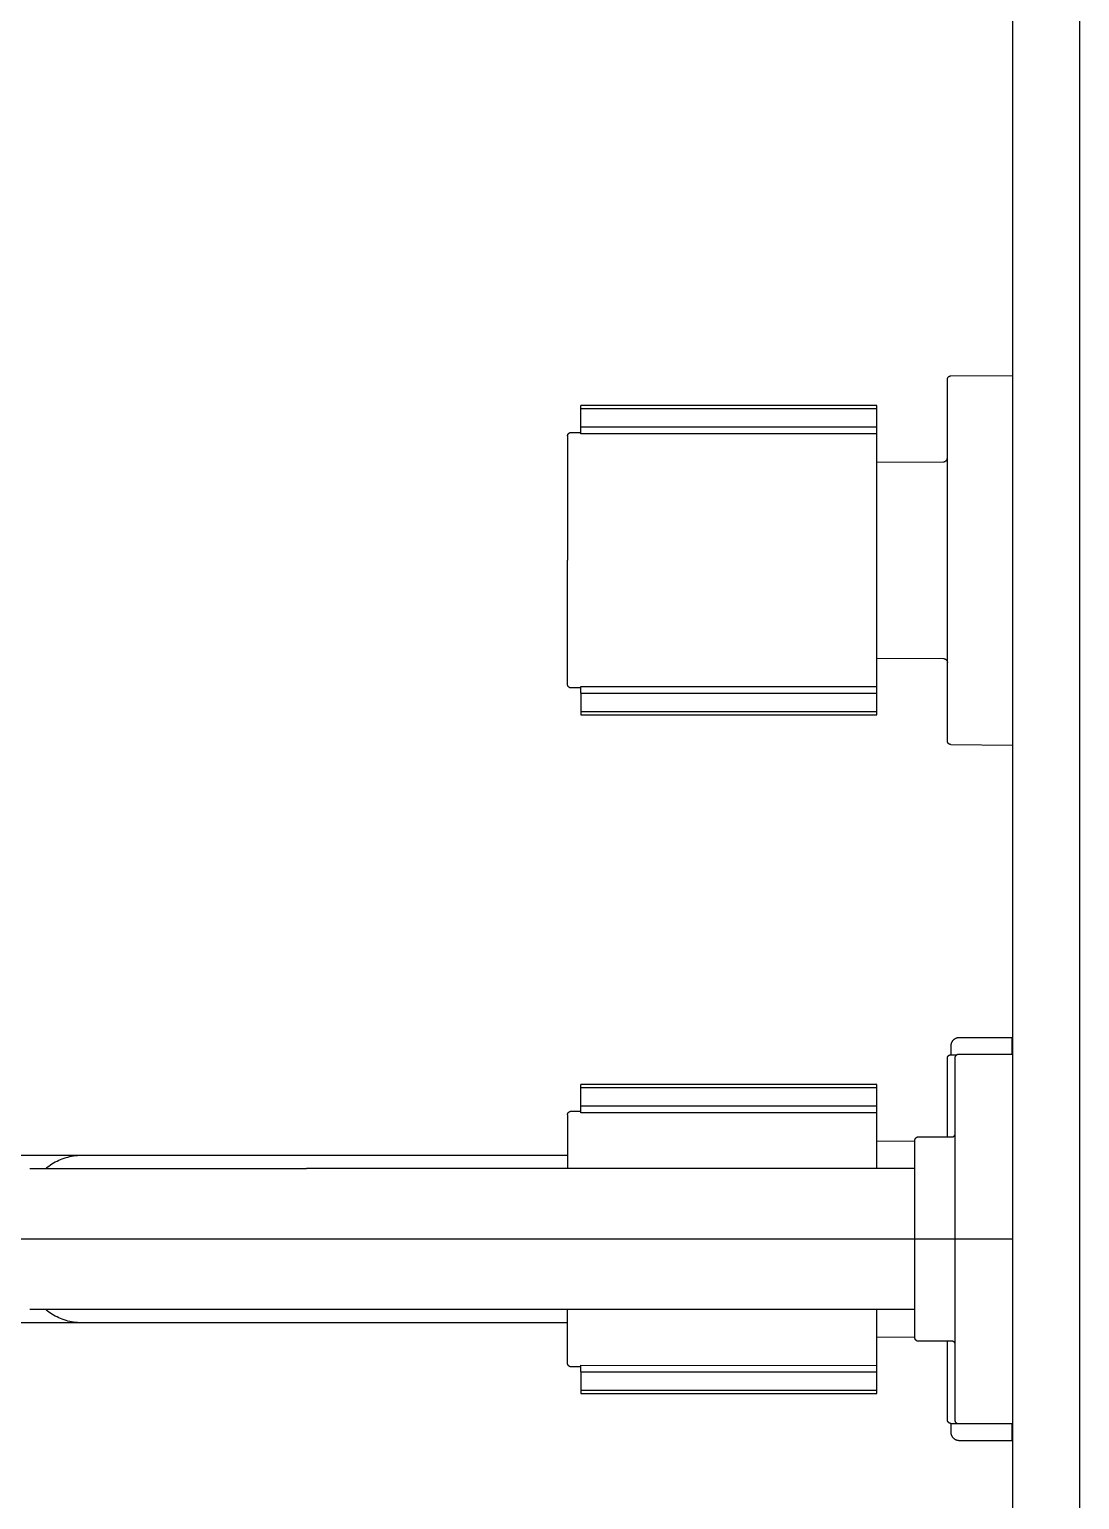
# Model space of a CAD drawing. Header units: metres. Extents: x 198 to 412, y -54 to 17.
# Drawn here: x 252.0094 to 252.1656, y 12.6261 to 12.8449 of the extents above; entities that cross this region are included whole.
import ezdxf

# ---------------------------------------------------------------- set-up
doc = ezdxf.new("R2010")
doc.units = ezdxf.units.M
doc.header["$LTSCALE"] = 10
for name, color, linetype in [('02', 2, 'Continuous'), ('25-TXT', 2, 'Continuous'), ('TM-REVEST', 252, 'Continuous')]:
    doc.layers.add(name, color=color, linetype=linetype)

# ---------------------------------------------------------------- blocks, each defined once
blk = doc.blocks.new('A$C4ADF6893')
for p, q in [((-0.1285, 0), (-0.101, 0)), ((-0.12842, -0.0092), (-0.1285, 0)), ((-0.101, 0), (-0.0735, 0)), ((-0.07358, -0.0092), (-0.0735, 0)), ((-0.0275, 0), (0, 0)), ((-0.0275, -0.00004), (-0.0275, 0)), ((0, 0), (0.0275, 0)), ((0.0275, -0.00004), (0.0275, 0)), ((-0.03, -0.00794), (-0.03, -0.00014)), ((-0.03, -0.00014), (-0.0275, -0.00014)), ((-0.0275, -0.00004), (0, -0.00004)), ((-0.0275, -0.00804), (-0.0275, -0.00004)), ((0, -0.00004), (0.0275, -0.00004)), ((0.0275, -0.00004), (0.0275, -0.00804)), ((0.0275, -0.00014), (0.03, -0.00014)), ((0.03, -0.00014), (0.03, -0.00794)), ((-0.03, -0.00798), (-0.03, -0.00794)), ((-0.03, -0.00802), (-0.03, -0.00798)), ((-0.02999, -0.00806), (-0.03, -0.00802)), ((-0.02999, -0.0081), (-0.02999, -0.00806)), ((-0.02998, -0.00814), (-0.02999, -0.0081)), ((-0.02997, -0.00819), (-0.02998, -0.00814)), ((-0.02996, -0.00823), (-0.02997, -0.00819)), ((-0.02995, -0.00827), (-0.02996, -0.00823)), ((-0.02994, -0.00831), (-0.02995, -0.00827)), ((-0.02993, -0.00835), (-0.02994, -0.00831)), ((-0.02991, -0.00839), (-0.02993, -0.00835)), ((-0.0299, -0.00842), (-0.02991, -0.00839)), ((-0.02988, -0.00846), (-0.0299, -0.00842)), ((-0.02986, -0.0085), (-0.02988, -0.00846)), ((-0.02984, -0.00854), (-0.02986, -0.0085)), ((-0.02982, -0.00857), (-0.02984, -0.00854)), ((-0.02979, -0.00861), (-0.02982, -0.00857)), ((-0.02977, -0.00864), (-0.02979, -0.00861)), ((-0.02975, -0.00867), (-0.02977, -0.00864)), ((-0.02972, -0.00871), (-0.02975, -0.00867)), ((-0.02969, -0.00874), (-0.02972, -0.00871)), ((-0.02966, -0.00877), (-0.02969, -0.00874)), ((-0.0275, -0.00806), (-0.0275, -0.00804)), ((-0.0275, -0.00807), (-0.0275, -0.00806)), ((-0.0275, -0.00809), (-0.0275, -0.00807)), ((-0.0275, -0.00811), (-0.0275, -0.00809)), ((-0.02749, -0.00813), (-0.0275, -0.00811)), ((-0.02749, -0.00814), (-0.02749, -0.00813)), ((-0.02749, -0.00816), (-0.02749, -0.00814)), ((-0.02748, -0.00818), (-0.02749, -0.00816)), ((-0.02748, -0.00819), (-0.02748, -0.00818)), ((-0.02747, -0.00821), (-0.02748, -0.00819)), ((-0.02746, -0.00823), (-0.02747, -0.00821)), ((-0.02746, -0.00824), (-0.02746, -0.00823)), ((-0.02745, -0.00826), (-0.02746, -0.00824)), ((-0.02744, -0.00827), (-0.02745, -0.00826)), ((-0.02743, -0.00829), (-0.02744, -0.00827)), ((-0.02742, -0.0083), (-0.02743, -0.00829)), ((-0.02742, -0.0092), (-0.02743, -0.0083)), ((-0.02741, -0.00832), (-0.02742, -0.0083)), ((-0.0274, -0.00833), (-0.02741, -0.00832)), ((-0.02739, -0.00835), (-0.0274, -0.00833)), ((-0.02738, -0.00836), (-0.02739, -0.00835)), ((-0.02737, -0.00837), (-0.02738, -0.00836)), ((-0.02736, -0.00839), (-0.02737, -0.00837)), ((-0.02735, -0.0084), (-0.02736, -0.00839)), ((-0.02733, -0.00841), (-0.02735, -0.0084)), ((-0.02732, -0.00842), (-0.02733, -0.00841)), ((-0.02731, -0.00843), (-0.02732, -0.00842)), ((-0.02729, -0.00844), (-0.02731, -0.00843)), ((-0.02728, -0.00845), (-0.02729, -0.00844)), ((-0.02726, -0.00846), (-0.02728, -0.00845)), ((-0.02725, -0.00847), (-0.02726, -0.00846)), ((-0.02723, -0.00848), (-0.02725, -0.00847)), ((-0.02722, -0.00849), (-0.02723, -0.00848)), ((-0.0272, -0.0085), (-0.02722, -0.00849)), ((-0.02719, -0.0085), (-0.0272, -0.0085)), ((-0.02717, -0.00851), (-0.02719, -0.0085)), ((-0.02715, -0.00852), (-0.02717, -0.00851)), ((-0.02714, -0.00852), (-0.02715, -0.00852)), ((-0.02712, -0.00853), (-0.02714, -0.00852)), ((-0.0271, -0.00853), (-0.02712, -0.00853)), ((-0.02709, -0.00853), (-0.0271, -0.00853)), ((-0.02707, -0.00854), (-0.02709, -0.00853)), ((-0.02705, -0.00854), (-0.02707, -0.00854)), ((-0.02703, -0.00854), (-0.02705, -0.00854)), ((-0.02702, -0.00854), (-0.02703, -0.00854)), ((-0.027, -0.00854), (-0.02702, -0.00854)), ((0, -0.00854), (-0.027, -0.00854)), ((-0.01566, -0.00854), (-0.01568, -0.00854)), ((-0.01564, -0.00854), (-0.01566, -0.00854)), ((-0.01562, -0.00855), (-0.01564, -0.00854)), ((-0.01561, -0.00855), (-0.01562, -0.00855)), ((-0.01559, -0.00855), (-0.01561, -0.00855)), ((-0.01557, -0.00856), (-0.01559, -0.00855)), ((-0.01556, -0.00856), (-0.01557, -0.00856)), ((-0.01554, -0.00857), (-0.01556, -0.00856)), ((-0.01552, -0.00857), (-0.01554, -0.00857)), ((-0.01551, -0.00858), (-0.01552, -0.00857)), ((-0.01549, -0.00859), (-0.01551, -0.00858)), ((-0.01548, -0.00859), (-0.01549, -0.00859)), ((-0.01546, -0.0086), (-0.01548, -0.00859)), ((-0.01545, -0.00861), (-0.01546, -0.0086)), ((-0.01543, -0.00862), (-0.01545, -0.00861)), ((-0.01542, -0.00863), (-0.01543, -0.00862)), ((-0.0154, -0.00864), (-0.01542, -0.00863)), ((-0.01539, -0.00865), (-0.0154, -0.00864)), ((-0.01538, -0.00866), (-0.01539, -0.00865)), ((-0.01536, -0.00867), (-0.01538, -0.00866)), ((-0.01535, -0.00868), (-0.01536, -0.00867)), ((-0.01534, -0.0087), (-0.01535, -0.00868)), ((-0.01533, -0.00871), (-0.01534, -0.0087)), ((-0.01531, -0.00872), (-0.01533, -0.00871)), ((-0.0153, -0.00873), (-0.01531, -0.00872)), ((-0.01529, -0.00875), (-0.0153, -0.00873)), ((-0.01528, -0.00876), (-0.01529, -0.00875)), ((0.027, -0.00854), (0, -0.00854)), ((0.0153, -0.00874), (0.01529, -0.00875)), ((0.01531, -0.00872), (0.0153, -0.00874)), ((0.01532, -0.00871), (0.01531, -0.00872)), ((0.01534, -0.0087), (0.01532, -0.00871)), ((0.01535, -0.00869), (0.01534, -0.0087)), ((0.01536, -0.00867), (0.01535, -0.00869)), ((0.01537, -0.00866), (0.01536, -0.00867)), ((0.01539, -0.00865), (0.01537, -0.00866)), ((0.0154, -0.00864), (0.01539, -0.00865)), ((0.01541, -0.00863), (0.0154, -0.00864)), ((0.01543, -0.00862), (0.01541, -0.00863)), ((0.01544, -0.00861), (0.01543, -0.00862)), ((0.01546, -0.0086), (0.01544, -0.00861)), ((0.01547, -0.0086), (0.01546, -0.0086)), ((0.01549, -0.00859), (0.01547, -0.0086)), ((0.0155, -0.00858), (0.01549, -0.00859)), ((0.01552, -0.00857), (0.0155, -0.00858)), ((0.01553, -0.00857), (0.01552, -0.00857)), ((0.01555, -0.00856), (0.01553, -0.00857)), ((0.01557, -0.00856), (0.01555, -0.00856)), ((0.01558, -0.00855), (0.01557, -0.00856)), ((0.0156, -0.00855), (0.01558, -0.00855)), ((0.01562, -0.00855), (0.0156, -0.00855)), ((0.01563, -0.00854), (0.01562, -0.00855)), ((0.01565, -0.00854), (0.01563, -0.00854)), ((0.01567, -0.00854), (0.01565, -0.00854)), ((0.01568, -0.00854), (0.01567, -0.00854)), ((0.02702, -0.00854), (0.027, -0.00854)), ((0.02703, -0.00854), (0.02702, -0.00854)), ((0.02705, -0.00854), (0.02703, -0.00854)), ((0.02707, -0.00854), (0.02705, -0.00854)), ((0.02709, -0.00853), (0.02707, -0.00854)), ((0.0271, -0.00853), (0.02709, -0.00853)), ((0.02712, -0.00853), (0.0271, -0.00853)), ((0.02714, -0.00852), (0.02712, -0.00853)), ((0.02715, -0.00852), (0.02714, -0.00852)), ((0.02717, -0.00851), (0.02715, -0.00852)), ((0.02719, -0.0085), (0.02717, -0.00851)), ((0.0272, -0.0085), (0.02719, -0.0085)), ((0.02722, -0.00849), (0.0272, -0.0085)), ((0.02723, -0.00848), (0.02722, -0.00849)), ((0.02725, -0.00847), (0.02723, -0.00848)), ((0.02726, -0.00846), (0.02725, -0.00847)), ((0.02728, -0.00845), (0.02726, -0.00846)), ((0.02729, -0.00844), (0.02728, -0.00845)), ((0.02731, -0.00843), (0.02729, -0.00844)), ((0.02732, -0.00842), (0.02731, -0.00843)), ((0.02733, -0.00841), (0.02732, -0.00842)), ((0.02735, -0.0084), (0.02733, -0.00841)), ((0.02736, -0.00839), (0.02735, -0.0084)), ((0.02737, -0.00837), (0.02736, -0.00839)), ((0.02738, -0.00836), (0.02737, -0.00837)), ((0.02739, -0.00835), (0.02738, -0.00836)), ((0.0274, -0.00833), (0.02739, -0.00835)), ((0.02741, -0.00832), (0.0274, -0.00833)), ((0.02742, -0.0083), (0.02741, -0.00832)), ((0.02743, -0.00829), (0.02742, -0.0083)), ((0.02742, -0.0092), (0.02743, -0.0083)), ((0.02744, -0.00827), (0.02743, -0.00829)), ((0.02745, -0.00826), (0.02744, -0.00827)), ((0.02746, -0.00824), (0.02745, -0.00826)), ((0.02747, -0.00821), (0.02746, -0.00823)), ((0.02746, -0.00823), (0.02746, -0.00824)), ((0.02748, -0.00819), (0.02747, -0.00821)), ((0.02749, -0.00816), (0.02748, -0.00818)), ((0.02748, -0.00818), (0.02748, -0.00819)), ((0.0275, -0.00811), (0.02749, -0.00813)), ((0.02749, -0.00813), (0.02749, -0.00814)), ((0.02749, -0.00814), (0.02749, -0.00816)), ((0.0275, -0.00804), (0.0275, -0.00806)), ((0.0275, -0.00806), (0.0275, -0.00807)), ((0.0275, -0.00807), (0.0275, -0.00809)), ((0.0275, -0.00809), (0.0275, -0.00811)), ((0.02969, -0.00874), (0.02966, -0.00877)), ((0.02972, -0.00871), (0.02969, -0.00874)), ((0.02975, -0.00867), (0.02972, -0.00871)), ((0.02977, -0.00864), (0.02975, -0.00867)), ((0.02979, -0.00861), (0.02977, -0.00864)), ((0.02982, -0.00857), (0.02979, -0.00861)), ((0.02984, -0.00854), (0.02982, -0.00857)), ((0.02986, -0.0085), (0.02984, -0.00854)), ((0.02988, -0.00846), (0.02986, -0.0085)), ((0.0299, -0.00842), (0.02988, -0.00846)), ((0.02991, -0.00839), (0.0299, -0.00842)), ((0.02993, -0.00835), (0.02991, -0.00839)), ((0.02994, -0.00831), (0.02993, -0.00835)), ((0.02995, -0.00827), (0.02994, -0.00831)), ((0.02996, -0.00823), (0.02995, -0.00827)), ((0.02997, -0.00819), (0.02996, -0.00823)), ((0.02998, -0.00814), (0.02997, -0.00819)), ((0.02999, -0.0081), (0.02998, -0.00814)), ((0.03, -0.00802), (0.02999, -0.00806)), ((0.02999, -0.00806), (0.02999, -0.0081)), ((0.03, -0.00794), (0.03, -0.00798)), ((0.03, -0.00798), (0.03, -0.00802)), ((-0.12842, -0.00922), (-0.12842, -0.0092)), ((-0.12842, -0.00924), (-0.12842, -0.00922)), ((-0.12842, -0.00926), (-0.12842, -0.00924)), ((-0.12841, -0.00927), (-0.12842, -0.00926)), ((-0.12841, -0.00929), (-0.12841, -0.00927)), ((-0.12841, -0.00931), (-0.12841, -0.00929)), ((-0.1284, -0.00932), (-0.12841, -0.00931)), ((-0.1284, -0.00934), (-0.1284, -0.00932)), ((-0.12839, -0.00936), (-0.1284, -0.00934)), ((-0.12839, -0.00937), (-0.12839, -0.00936)), ((-0.12838, -0.00939), (-0.12839, -0.00937)), ((-0.12838, -0.00941), (-0.12838, -0.00939)), ((-0.12837, -0.00942), (-0.12838, -0.00941)), ((-0.12836, -0.00944), (-0.12837, -0.00942)), ((-0.12835, -0.00945), (-0.12836, -0.00944)), ((-0.12834, -0.00947), (-0.12835, -0.00945)), ((-0.12833, -0.00948), (-0.12834, -0.00947)), ((-0.12832, -0.0095), (-0.12833, -0.00948)), ((-0.12831, -0.00951), (-0.12832, -0.0095)), ((-0.1283, -0.00952), (-0.12831, -0.00951)), ((-0.12829, -0.00954), (-0.1283, -0.00952)), ((-0.12828, -0.00955), (-0.12829, -0.00954)), ((-0.12827, -0.00956), (-0.12828, -0.00955)), ((-0.12825, -0.00957), (-0.12827, -0.00956)), ((-0.12824, -0.00958), (-0.12825, -0.00957)), ((-0.12823, -0.0096), (-0.12824, -0.00958)), ((-0.12821, -0.00961), (-0.12823, -0.0096)), ((-0.1282, -0.00962), (-0.12821, -0.00961)), ((-0.12818, -0.00962), (-0.1282, -0.00962)), ((-0.12817, -0.00963), (-0.12818, -0.00962)), ((-0.12815, -0.00964), (-0.12817, -0.00963)), ((-0.12814, -0.00965), (-0.12815, -0.00964)), ((-0.12812, -0.00966), (-0.12814, -0.00965)), ((-0.12811, -0.00966), (-0.12812, -0.00966)), ((-0.12809, -0.00967), (-0.12811, -0.00966)), ((-0.12807, -0.00968), (-0.12809, -0.00967)), ((-0.12806, -0.00968), (-0.12807, -0.00968)), ((-0.12804, -0.00969), (-0.12806, -0.00968)), ((-0.12802, -0.00969), (-0.12804, -0.00969)), ((-0.12801, -0.00969), (-0.12802, -0.00969)), ((-0.12799, -0.0097), (-0.12801, -0.00969)), ((-0.12797, -0.0097), (-0.12799, -0.0097)), ((-0.12795, -0.0097), (-0.12797, -0.0097)), ((-0.12794, -0.0097), (-0.12795, -0.0097)), ((-0.12792, -0.0097), (-0.12794, -0.0097)), ((-0.101, -0.0097), (-0.12792, -0.0097)), ((-0.11619, -0.0097), (-0.11621, -0.0097)), ((-0.11617, -0.0097), (-0.11619, -0.0097)), ((-0.11615, -0.00971), (-0.11617, -0.0097)), ((-0.11613, -0.00971), (-0.11615, -0.00971)), ((-0.11611, -0.00972), (-0.11613, -0.00971)), ((-0.11609, -0.00972), (-0.11611, -0.00972)), ((-0.11607, -0.00973), (-0.11609, -0.00972)), ((-0.11605, -0.00973), (-0.11607, -0.00973)), ((-0.11603, -0.00974), (-0.11605, -0.00973)), ((-0.11601, -0.00975), (-0.11603, -0.00974)), ((-0.11599, -0.00976), (-0.11601, -0.00975)), ((-0.11597, -0.00976), (-0.11599, -0.00976)), ((-0.11595, -0.00977), (-0.11597, -0.00976)), ((-0.11594, -0.00978), (-0.11595, -0.00977)), ((-0.11592, -0.00979), (-0.11594, -0.00978)), ((-0.1159, -0.00981), (-0.11592, -0.00979)), ((-0.11589, -0.00982), (-0.1159, -0.00981)), ((-0.11587, -0.00983), (-0.11589, -0.00982)), ((-0.11585, -0.00984), (-0.11587, -0.00983)), ((-0.11584, -0.00986), (-0.11585, -0.00984)), ((-0.11582, -0.00987), (-0.11584, -0.00986)), ((-0.11581, -0.00989), (-0.11582, -0.00987)), ((-0.11579, -0.0099), (-0.11581, -0.00989)), ((-0.11578, -0.00992), (-0.11579, -0.0099)), ((-0.11577, -0.00993), (-0.11578, -0.00992)), ((-0.11576, -0.00995), (-0.11577, -0.00993)), ((-0.11574, -0.00997), (-0.11576, -0.00995)), ((-0.11573, -0.00998), (-0.11574, -0.00997)), ((-0.11572, -0.01), (-0.11573, -0.00998)), ((-0.11571, -0.01002), (-0.11572, -0.01)), ((-0.1157, -0.01004), (-0.11571, -0.01002)), ((-0.1157, -0.01006), (-0.1157, -0.01004)), ((-0.11569, -0.01007), (-0.1157, -0.01006)), ((-0.11568, -0.01009), (-0.11569, -0.01007)), ((-0.11567, -0.01011), (-0.11568, -0.01009)), ((-0.11567, -0.01013), (-0.11567, -0.01011)), ((-0.11566, -0.01015), (-0.11567, -0.01013)), ((-0.11566, -0.01017), (-0.11566, -0.01015)), ((-0.11565, -0.01019), (-0.11566, -0.01017)), ((-0.11565, -0.01021), (-0.11565, -0.01019)), ((-0.11565, -0.01023), (-0.11565, -0.01021)), ((-0.11564, -0.01025), (-0.11565, -0.01023)), ((-0.11564, -0.01027), (-0.11564, -0.01025)), ((-0.11564, -0.01029), (-0.11564, -0.01027)), ((-0.11556, -0.0202), (-0.11564, -0.01029)), ((-0.07408, -0.0097), (-0.101, -0.0097)), ((-0.08644, -0.0202), (-0.08636, -0.01029)), ((-0.08636, -0.01025), (-0.08635, -0.01023)), ((-0.08636, -0.01027), (-0.08636, -0.01025)), ((-0.08636, -0.01029), (-0.08636, -0.01027)), ((-0.08635, -0.01019), (-0.08634, -0.01017)), ((-0.08635, -0.01021), (-0.08635, -0.01019)), ((-0.08635, -0.01023), (-0.08635, -0.01021)), ((-0.08634, -0.01015), (-0.08633, -0.01013)), ((-0.08634, -0.01017), (-0.08634, -0.01015)), ((-0.08633, -0.01011), (-0.08632, -0.01009)), ((-0.08633, -0.01013), (-0.08633, -0.01011)), ((-0.08632, -0.01009), (-0.08631, -0.01007)), ((-0.08631, -0.01007), (-0.0863, -0.01006)), ((-0.0863, -0.01004), (-0.08629, -0.01002)), ((-0.0863, -0.01006), (-0.0863, -0.01004)), ((-0.08629, -0.01002), (-0.08628, -0.01)), ((-0.08628, -0.01), (-0.08627, -0.00998)), ((-0.08627, -0.00998), (-0.08626, -0.00997)), ((-0.08626, -0.00997), (-0.08624, -0.00995)), ((-0.08624, -0.00995), (-0.08623, -0.00993)), ((-0.08623, -0.00993), (-0.08622, -0.00992)), ((-0.08622, -0.00992), (-0.08621, -0.0099)), ((-0.08621, -0.0099), (-0.08619, -0.00989)), ((-0.08619, -0.00989), (-0.08618, -0.00987)), ((-0.08618, -0.00987), (-0.08616, -0.00986)), ((-0.08616, -0.00986), (-0.08615, -0.00984)), ((-0.08615, -0.00984), (-0.08613, -0.00983)), ((-0.08613, -0.00983), (-0.08611, -0.00982)), ((-0.08611, -0.00982), (-0.0861, -0.00981)), ((-0.0861, -0.00981), (-0.08608, -0.00979)), ((-0.08608, -0.00979), (-0.08606, -0.00978)), ((-0.08606, -0.00978), (-0.08605, -0.00977)), ((-0.08605, -0.00977), (-0.08603, -0.00976)), ((-0.08603, -0.00976), (-0.08601, -0.00976)), ((-0.08601, -0.00976), (-0.08599, -0.00975)), ((-0.08599, -0.00975), (-0.08597, -0.00974)), ((-0.08597, -0.00974), (-0.08595, -0.00973)), ((-0.08595, -0.00973), (-0.08593, -0.00973)), ((-0.08593, -0.00973), (-0.08591, -0.00972)), ((-0.08591, -0.00972), (-0.08589, -0.00972)), ((-0.08589, -0.00972), (-0.08587, -0.00971)), ((-0.08587, -0.00971), (-0.08585, -0.00971)), ((-0.08585, -0.00971), (-0.08583, -0.0097)), ((-0.08583, -0.0097), (-0.08581, -0.0097)), ((-0.08581, -0.0097), (-0.08579, -0.0097)), ((-0.07406, -0.0097), (-0.07408, -0.0097)), ((-0.07405, -0.0097), (-0.07406, -0.0097)), ((-0.07403, -0.0097), (-0.07405, -0.0097)), ((-0.07401, -0.0097), (-0.07403, -0.0097)), ((-0.07399, -0.00969), (-0.07401, -0.0097)), ((-0.07398, -0.00969), (-0.07399, -0.00969)), ((-0.07396, -0.00969), (-0.07398, -0.00969)), ((-0.07394, -0.00968), (-0.07396, -0.00969)), ((-0.07393, -0.00968), (-0.07394, -0.00968)), ((-0.07391, -0.00967), (-0.07393, -0.00968)), ((-0.07389, -0.00966), (-0.07391, -0.00967)), ((-0.07388, -0.00966), (-0.07389, -0.00966)), ((-0.07386, -0.00965), (-0.07388, -0.00966)), ((-0.07385, -0.00964), (-0.07386, -0.00965)), ((-0.07383, -0.00963), (-0.07385, -0.00964)), ((-0.07382, -0.00962), (-0.07383, -0.00963)), ((-0.0738, -0.00962), (-0.07382, -0.00962)), ((-0.07379, -0.00961), (-0.0738, -0.00962)), ((-0.07377, -0.0096), (-0.07379, -0.00961)), ((-0.07376, -0.00958), (-0.07377, -0.0096)), ((-0.07375, -0.00957), (-0.07376, -0.00958)), ((-0.07373, -0.00956), (-0.07375, -0.00957)), ((-0.07372, -0.00955), (-0.07373, -0.00956)), ((-0.07371, -0.00954), (-0.07372, -0.00955)), ((-0.0737, -0.00952), (-0.07371, -0.00954)), ((-0.07369, -0.00951), (-0.0737, -0.00952)), ((-0.07368, -0.0095), (-0.07369, -0.00951)), ((-0.07367, -0.00948), (-0.07368, -0.0095)), ((-0.07366, -0.00947), (-0.07367, -0.00948)), ((-0.07365, -0.00945), (-0.07366, -0.00947)), ((-0.07364, -0.00944), (-0.07365, -0.00945)), ((-0.07363, -0.00942), (-0.07364, -0.00944)), ((-0.07362, -0.00941), (-0.07363, -0.00942)), ((-0.07361, -0.00937), (-0.07362, -0.00939)), ((-0.07362, -0.00939), (-0.07362, -0.00941)), ((-0.0736, -0.00934), (-0.07361, -0.00936)), ((-0.07361, -0.00936), (-0.07361, -0.00937)), ((-0.07359, -0.00931), (-0.0736, -0.00932)), ((-0.0736, -0.00932), (-0.0736, -0.00934)), ((-0.07358, -0.00926), (-0.07359, -0.00927)), ((-0.07359, -0.00927), (-0.07359, -0.00929)), ((-0.07359, -0.00929), (-0.07359, -0.00931)), ((-0.07358, -0.0092), (-0.07358, -0.00922)), ((-0.07358, -0.00922), (-0.07358, -0.00924)), ((-0.07358, -0.00924), (-0.07358, -0.00926)), ((-0.02963, -0.0088), (-0.02966, -0.00877)), ((-0.0296, -0.00883), (-0.02963, -0.0088)), ((-0.02957, -0.00885), (-0.0296, -0.00883)), ((-0.02954, -0.00888), (-0.02957, -0.00885)), ((-0.02951, -0.00891), (-0.02954, -0.00888)), ((-0.02947, -0.00893), (-0.02951, -0.00891)), ((-0.02944, -0.00895), (-0.02947, -0.00893)), ((-0.0294, -0.00897), (-0.02944, -0.00895)), ((-0.02936, -0.009), (-0.0294, -0.00897)), ((-0.02933, -0.00901), (-0.02936, -0.009)), ((-0.02929, -0.00903), (-0.02933, -0.00901)), ((-0.02925, -0.00905), (-0.02929, -0.00903)), ((-0.02921, -0.00906), (-0.02925, -0.00905)), ((-0.02917, -0.00908), (-0.02921, -0.00906)), ((-0.02913, -0.00909), (-0.02917, -0.00908)), ((-0.02909, -0.0091), (-0.02913, -0.00909)), ((-0.02905, -0.00911), (-0.02909, -0.0091)), ((-0.02901, -0.00912), (-0.02905, -0.00911)), ((-0.02897, -0.00912), (-0.02901, -0.00912)), ((-0.02893, -0.00913), (-0.02897, -0.00912)), ((-0.02888, -0.00913), (-0.02893, -0.00913)), ((-0.02884, -0.00913), (-0.02888, -0.00913)), ((-0.0288, -0.00914), (-0.02884, -0.00913)), ((-0.02742, -0.00914), (-0.0288, -0.00914)), ((-0.02742, -0.00922), (-0.02742, -0.0092)), ((-0.02742, -0.00924), (-0.02742, -0.00922)), ((-0.02742, -0.00926), (-0.02742, -0.00924)), ((-0.02741, -0.00927), (-0.02742, -0.00926)), ((-0.02741, -0.00929), (-0.02741, -0.00927)), ((-0.02741, -0.00931), (-0.02741, -0.00929)), ((-0.0274, -0.00932), (-0.02741, -0.00931)), ((-0.0274, -0.00934), (-0.0274, -0.00932)), ((-0.02739, -0.00936), (-0.0274, -0.00934)), ((-0.02739, -0.00937), (-0.02739, -0.00936)), ((-0.02738, -0.00939), (-0.02739, -0.00937)), ((-0.02738, -0.00941), (-0.02738, -0.00939)), ((-0.02737, -0.00942), (-0.02738, -0.00941)), ((-0.02736, -0.00944), (-0.02737, -0.00942)), ((-0.02735, -0.00945), (-0.02736, -0.00944)), ((-0.02734, -0.00947), (-0.02735, -0.00945)), ((-0.02733, -0.00948), (-0.02734, -0.00947)), ((-0.02732, -0.0095), (-0.02733, -0.00948)), ((-0.02731, -0.00951), (-0.02732, -0.0095)), ((-0.0273, -0.00952), (-0.02731, -0.00951)), ((-0.02729, -0.00954), (-0.0273, -0.00952)), ((-0.02728, -0.00955), (-0.02729, -0.00954)), ((-0.02727, -0.00956), (-0.02728, -0.00955)), ((-0.02725, -0.00957), (-0.02727, -0.00956)), ((-0.02724, -0.00958), (-0.02725, -0.00957)), ((-0.02723, -0.0096), (-0.02724, -0.00958)), ((-0.02721, -0.00961), (-0.02723, -0.0096)), ((-0.0272, -0.00962), (-0.02721, -0.00961)), ((-0.02718, -0.00962), (-0.0272, -0.00962)), ((-0.02717, -0.00963), (-0.02718, -0.00962)), ((-0.02715, -0.00964), (-0.02717, -0.00963)), ((-0.02714, -0.00965), (-0.02715, -0.00964)), ((-0.02712, -0.00966), (-0.02714, -0.00965)), ((-0.02711, -0.00966), (-0.02712, -0.00966)), ((-0.02709, -0.00967), (-0.02711, -0.00966)), ((-0.02707, -0.00968), (-0.02709, -0.00967)), ((-0.02706, -0.00968), (-0.02707, -0.00968)), ((-0.02704, -0.00969), (-0.02706, -0.00968)), ((-0.02702, -0.00969), (-0.02704, -0.00969)), ((-0.02701, -0.00969), (-0.02702, -0.00969)), ((-0.02699, -0.0097), (-0.02701, -0.00969)), ((-0.02697, -0.0097), (-0.02699, -0.0097)), ((-0.02695, -0.0097), (-0.02697, -0.0097)), ((-0.02694, -0.0097), (-0.02695, -0.0097)), ((-0.02692, -0.0097), (-0.02694, -0.0097)), ((-0.0152, -0.0097), (-0.02692, -0.0097)), ((-0.01527, -0.00878), (-0.01528, -0.00876)), ((-0.01527, -0.00879), (-0.01527, -0.00878)), ((-0.01526, -0.00881), (-0.01527, -0.00879)), ((-0.01525, -0.00882), (-0.01526, -0.00881)), ((-0.01524, -0.00884), (-0.01525, -0.00882)), ((-0.01524, -0.00885), (-0.01524, -0.00884)), ((-0.01523, -0.00887), (-0.01524, -0.00885)), ((-0.01522, -0.00889), (-0.01523, -0.00887)), ((-0.01522, -0.0089), (-0.01522, -0.00889)), ((-0.01521, -0.00892), (-0.01522, -0.0089)), ((-0.01521, -0.00894), (-0.01521, -0.00892)), ((-0.01521, -0.00895), (-0.01521, -0.00894)), ((-0.0152, -0.00897), (-0.01521, -0.00895)), ((-0.0152, -0.0097), (-0.01521, -0.0097)), ((-0.0152, -0.00899), (-0.0152, -0.00897)), ((-0.0152, -0.00901), (-0.0152, -0.00899)), ((-0.0152, -0.00902), (-0.0152, -0.00901)), ((-0.0152, -0.00904), (-0.0152, -0.00902)), ((-0.0152, -0.01404), (-0.0152, -0.00904)), ((0.01521, -0.00895), (0.0152, -0.00897)), ((0.0152, -0.00897), (0.0152, -0.00899)), ((0.0152, -0.00899), (0.0152, -0.00901)), ((0.0152, -0.00901), (0.0152, -0.00902)), ((0.0152, -0.00902), (0.0152, -0.00904)), ((0.0152, -0.00904), (0.0152, -0.01404)), ((0.02692, -0.0097), (0.0152, -0.0097)), ((0.0152, -0.0097), (0.01521, -0.0097)), ((0.01522, -0.0089), (0.01521, -0.00892)), ((0.01521, -0.00892), (0.01521, -0.00894)), ((0.01521, -0.00894), (0.01521, -0.00895)), ((0.01523, -0.00887), (0.01522, -0.00889)), ((0.01522, -0.00889), (0.01522, -0.0089)), ((0.01524, -0.00884), (0.01523, -0.00886)), ((0.01523, -0.00886), (0.01523, -0.00887)), ((0.01525, -0.00882), (0.01524, -0.00884)), ((0.01526, -0.00881), (0.01525, -0.00882)), ((0.01527, -0.00878), (0.01526, -0.00879)), ((0.01526, -0.00879), (0.01526, -0.00881)), ((0.01528, -0.00877), (0.01527, -0.00878)), ((0.01529, -0.00875), (0.01528, -0.00877)), ((0.02694, -0.0097), (0.02692, -0.0097)), ((0.02695, -0.0097), (0.02694, -0.0097)), ((0.02697, -0.0097), (0.02695, -0.0097)), ((0.02699, -0.0097), (0.02697, -0.0097)), ((0.02701, -0.00969), (0.02699, -0.0097)), ((0.02702, -0.00969), (0.02701, -0.00969)), ((0.02704, -0.00969), (0.02702, -0.00969)), ((0.02706, -0.00968), (0.02704, -0.00969)), ((0.02707, -0.00968), (0.02706, -0.00968)), ((0.02709, -0.00967), (0.02707, -0.00968)), ((0.02711, -0.00966), (0.02709, -0.00967)), ((0.02712, -0.00966), (0.02711, -0.00966)), ((0.02714, -0.00965), (0.02712, -0.00966)), ((0.02715, -0.00964), (0.02714, -0.00965)), ((0.02717, -0.00963), (0.02715, -0.00964)), ((0.02718, -0.00962), (0.02717, -0.00963)), ((0.0272, -0.00962), (0.02718, -0.00962)), ((0.02721, -0.00961), (0.0272, -0.00962)), ((0.02723, -0.0096), (0.02721, -0.00961)), ((0.02724, -0.00958), (0.02723, -0.0096)), ((0.02725, -0.00957), (0.02724, -0.00958)), ((0.02727, -0.00956), (0.02725, -0.00957)), ((0.02728, -0.00955), (0.02727, -0.00956)), ((0.02729, -0.00954), (0.02728, -0.00955)), ((0.0273, -0.00952), (0.02729, -0.00954)), ((0.02731, -0.00951), (0.0273, -0.00952)), ((0.02732, -0.0095), (0.02731, -0.00951)), ((0.02733, -0.00948), (0.02732, -0.0095)), ((0.02734, -0.00947), (0.02733, -0.00948)), ((0.02735, -0.00945), (0.02734, -0.00947)), ((0.02736, -0.00944), (0.02735, -0.00945)), ((0.02737, -0.00942), (0.02736, -0.00944)), ((0.02738, -0.00941), (0.02737, -0.00942)), ((0.02739, -0.00937), (0.02738, -0.00939)), ((0.02738, -0.00939), (0.02738, -0.00941)), ((0.0274, -0.00934), (0.02739, -0.00936)), ((0.02739, -0.00936), (0.02739, -0.00937)), ((0.02741, -0.00931), (0.0274, -0.00932)), ((0.0274, -0.00932), (0.0274, -0.00934)), ((0.02742, -0.00926), (0.02741, -0.00927)), ((0.02741, -0.00927), (0.02741, -0.00929)), ((0.02741, -0.00929), (0.02741, -0.00931)), ((0.0288, -0.00914), (0.02742, -0.00914)), ((0.02742, -0.0092), (0.02742, -0.00922)), ((0.02742, -0.00922), (0.02742, -0.00924)), ((0.02742, -0.00924), (0.02742, -0.00926)), ((0.02884, -0.00913), (0.0288, -0.00914)), ((0.02888, -0.00913), (0.02884, -0.00913)), ((0.02893, -0.00913), (0.02888, -0.00913)), ((0.02897, -0.00912), (0.02893, -0.00913)), ((0.02901, -0.00912), (0.02897, -0.00912)), ((0.02905, -0.00911), (0.02901, -0.00912)), ((0.02909, -0.0091), (0.02905, -0.00911)), ((0.02913, -0.00909), (0.02909, -0.0091)), ((0.02917, -0.00908), (0.02913, -0.00909)), ((0.02921, -0.00906), (0.02917, -0.00908)), ((0.02925, -0.00905), (0.02921, -0.00906)), ((0.02929, -0.00903), (0.02925, -0.00905)), ((0.02933, -0.00901), (0.02929, -0.00903)), ((0.02936, -0.009), (0.02933, -0.00901)), ((0.0294, -0.00897), (0.02936, -0.009)), ((0.02944, -0.00895), (0.0294, -0.00897)), ((0.02947, -0.00893), (0.02944, -0.00895)), ((0.02951, -0.00891), (0.02947, -0.00893)), ((0.02954, -0.00888), (0.02951, -0.00891)), ((0.02957, -0.00885), (0.02954, -0.00888)), ((0.0296, -0.00883), (0.02957, -0.00885)), ((0.02963, -0.0088), (0.0296, -0.00883)), ((0.02966, -0.00877), (0.02963, -0.0088)), ((-0.0152, -0.01406), (-0.0152, -0.01404)), ((-0.0152, -0.01407), (-0.0152, -0.01406)), ((-0.0152, -0.01409), (-0.0152, -0.01407)), ((-0.0152, -0.01411), (-0.0152, -0.01409)), ((-0.01519, -0.01413), (-0.0152, -0.01411)), ((-0.01519, -0.01414), (-0.01519, -0.01413)), ((-0.01519, -0.01416), (-0.01519, -0.01414)), ((-0.01518, -0.01418), (-0.01519, -0.01416)), ((-0.01518, -0.01419), (-0.01518, -0.01418)), ((-0.01517, -0.01421), (-0.01518, -0.01419)), ((-0.01516, -0.01423), (-0.01517, -0.01421)), ((-0.01516, -0.01424), (-0.01516, -0.01423)), ((-0.01515, -0.01426), (-0.01516, -0.01424)), ((-0.01514, -0.01427), (-0.01515, -0.01426)), ((-0.01513, -0.01429), (-0.01514, -0.01427)), ((-0.01512, -0.0143), (-0.01513, -0.01429)), ((-0.01511, -0.01432), (-0.01512, -0.0143)), ((-0.0151, -0.01433), (-0.01511, -0.01432)), ((-0.01509, -0.01435), (-0.0151, -0.01433)), ((-0.01508, -0.01436), (-0.01509, -0.01435)), ((-0.01507, -0.01437), (-0.01508, -0.01436)), ((-0.01506, -0.01439), (-0.01507, -0.01437)), ((-0.01505, -0.0144), (-0.01506, -0.01439)), ((-0.01503, -0.01441), (-0.01505, -0.0144)), ((-0.01502, -0.01442), (-0.01503, -0.01441)), ((-0.01501, -0.01443), (-0.01502, -0.01442)), ((-0.01499, -0.01444), (-0.01501, -0.01443)), ((-0.01498, -0.01445), (-0.01499, -0.01444)), ((-0.01496, -0.01446), (-0.01498, -0.01445)), ((-0.01495, -0.01447), (-0.01496, -0.01446)), ((-0.01493, -0.01448), (-0.01495, -0.01447)), ((-0.01492, -0.01449), (-0.01493, -0.01448)), ((-0.0149, -0.0145), (-0.01492, -0.01449)), ((-0.01489, -0.0145), (-0.0149, -0.0145)), ((-0.01487, -0.01451), (-0.01489, -0.0145)), ((-0.01485, -0.01452), (-0.01487, -0.01451)), ((-0.01484, -0.01452), (-0.01485, -0.01452)), ((-0.01482, -0.01453), (-0.01484, -0.01452)), ((-0.0148, -0.01453), (-0.01482, -0.01453)), ((-0.01479, -0.01453), (-0.0148, -0.01453)), ((-0.01477, -0.01454), (-0.01479, -0.01453)), ((-0.01475, -0.01454), (-0.01477, -0.01454)), ((-0.01473, -0.01454), (-0.01475, -0.01454)), ((-0.01472, -0.01454), (-0.01473, -0.01454)), ((-0.0147, -0.01454), (-0.01472, -0.01454)), ((0, -0.01454), (-0.0147, -0.01454)), ((-0.01456, -0.0202), (-0.01461, -0.01454)), ((-0.0105, -0.01454), (-0.0105, -0.10504)), ((0.0147, -0.01454), (0, -0.01454)), ((0.0105, -0.01454), (0.0105, -0.10504)), ((0.01456, -0.0202), (0.01461, -0.01454)), ((0.01472, -0.01454), (0.0147, -0.01454)), ((0.01473, -0.01454), (0.01472, -0.01454)), ((0.01475, -0.01454), (0.01473, -0.01454)), ((0.01477, -0.01454), (0.01475, -0.01454)), ((0.01479, -0.01453), (0.01477, -0.01454)), ((0.0148, -0.01453), (0.01479, -0.01453)), ((0.01482, -0.01453), (0.0148, -0.01453)), ((0.01484, -0.01452), (0.01482, -0.01453)), ((0.01485, -0.01452), (0.01484, -0.01452)), ((0.01487, -0.01451), (0.01485, -0.01452)), ((0.01489, -0.0145), (0.01487, -0.01451)), ((0.0149, -0.0145), (0.01489, -0.0145)), ((0.01492, -0.01449), (0.0149, -0.0145)), ((0.01493, -0.01448), (0.01492, -0.01449)), ((0.01495, -0.01447), (0.01493, -0.01448)), ((0.01496, -0.01446), (0.01495, -0.01447)), ((0.01498, -0.01445), (0.01496, -0.01446)), ((0.01499, -0.01444), (0.01498, -0.01445)), ((0.01501, -0.01443), (0.01499, -0.01444)), ((0.01502, -0.01442), (0.01501, -0.01443)), ((0.01503, -0.01441), (0.01502, -0.01442)), ((0.01505, -0.0144), (0.01503, -0.01441)), ((0.01506, -0.01439), (0.01505, -0.0144)), ((0.01507, -0.01437), (0.01506, -0.01439)), ((0.01508, -0.01436), (0.01507, -0.01437)), ((0.01509, -0.01435), (0.01508, -0.01436)), ((0.0151, -0.01433), (0.01509, -0.01435)), ((0.01511, -0.01432), (0.0151, -0.01433)), ((0.01512, -0.0143), (0.01511, -0.01432)), ((0.01513, -0.01429), (0.01512, -0.0143)), ((0.01514, -0.01427), (0.01513, -0.01429)), ((0.01515, -0.01426), (0.01514, -0.01427)), ((0.01516, -0.01424), (0.01515, -0.01426)), ((0.01517, -0.01421), (0.01516, -0.01423)), ((0.01516, -0.01423), (0.01516, -0.01424)), ((0.01518, -0.01419), (0.01517, -0.01421)), ((0.01519, -0.01416), (0.01518, -0.01418)), ((0.01518, -0.01418), (0.01518, -0.01419)), ((0.0152, -0.01411), (0.01519, -0.01413)), ((0.01519, -0.01413), (0.01519, -0.01414)), ((0.01519, -0.01414), (0.01519, -0.01416)), ((0.0152, -0.01404), (0.0152, -0.01406)), ((0.0152, -0.01406), (0.0152, -0.01407)), ((0.0152, -0.01407), (0.0152, -0.01409)), ((0.0152, -0.01409), (0.0152, -0.01411)), ((-0.124, -0.0202), (-0.124, -0.0642)), ((-0.1235, -0.0202), (-0.124, -0.0202)), ((-0.1235, -0.0202), (-0.1235, -0.0642)), ((-0.12077, -0.0202), (-0.1235, -0.0202)), ((-0.12077, -0.0202), (-0.12077, -0.0642)), ((-0.11979, -0.0202), (-0.12077, -0.0202)), ((-0.11979, -0.0202), (-0.11979, -0.0642)), ((-0.101, -0.0202), (-0.11979, -0.0202)), ((-0.08221, -0.0202), (-0.101, -0.0202)), ((-0.08123, -0.0202), (-0.08221, -0.0202)), ((-0.08221, -0.0642), (-0.08221, -0.0202)), ((-0.08123, -0.0642), (-0.08123, -0.0202)), ((-0.0785, -0.0202), (-0.08123, -0.0202)), ((-0.078, -0.0202), (-0.0785, -0.0202)), ((-0.0785, -0.0642), (-0.0785, -0.0202)), ((-0.078, -0.0642), (-0.078, -0.0202)), ((-0.023, -0.0202), (-0.023, -0.0642)), ((-0.0225, -0.0202), (-0.023, -0.0202)), ((-0.0225, -0.0202), (-0.0225, -0.0642)), ((-0.01977, -0.0202), (-0.0225, -0.0202)), ((-0.01977, -0.0202), (-0.01977, -0.0642)), ((-0.01879, -0.0202), (-0.01977, -0.0202)), ((-0.0105, -0.0202), (-0.01879, -0.0202)), ((-0.01879, -0.0202), (-0.01879, -0.0642)), ((0.01879, -0.0202), (0.0105, -0.0202)), ((0.01879, -0.0642), (0.01879, -0.0202)), ((0.01977, -0.0202), (0.01879, -0.0202)), ((0.0225, -0.0202), (0.01977, -0.0202)), ((0.01977, -0.0642), (0.01977, -0.0202)), ((0.0225, -0.0642), (0.0225, -0.0202)), ((0.023, -0.0202), (0.0225, -0.0202)), ((0.023, -0.0642), (0.023, -0.0202)), ((-0.1235, -0.0642), (-0.124, -0.0642)), ((-0.12077, -0.0642), (-0.1235, -0.0642)), ((-0.11979, -0.0642), (-0.12077, -0.0642)), ((-0.12, -0.0657), (-0.12, -0.0642)), ((-0.08123, -0.0642), (-0.08221, -0.0642)), ((-0.082, -0.0642), (-0.082, -0.0657)), ((-0.08123, -0.0642), (-0.0785, -0.0642)), ((-0.0785, -0.0642), (-0.078, -0.0642)), ((-0.0225, -0.0642), (-0.023, -0.0642)), ((-0.01977, -0.0642), (-0.0225, -0.0642)), ((-0.01879, -0.0642), (-0.01977, -0.0642)), ((-0.019, -0.0657), (-0.019, -0.0642)), ((0.01977, -0.0642), (0.01879, -0.0642)), ((0.019, -0.0642), (0.019, -0.0657)), ((0.01977, -0.0642), (0.0225, -0.0642)), ((0.0225, -0.0642), (0.023, -0.0642)), ((-0.12, -0.06572), (-0.12, -0.0657)), ((-0.12, -0.06573), (-0.12, -0.06572)), ((-0.12, -0.06575), (-0.12, -0.06573)), ((-0.12, -0.06577), (-0.12, -0.06575)), ((-0.11999, -0.06579), (-0.12, -0.06577)), ((-0.11999, -0.0658), (-0.11999, -0.06579)), ((-0.11999, -0.06582), (-0.11999, -0.0658)), ((-0.11998, -0.06584), (-0.11999, -0.06582)), ((-0.11998, -0.06585), (-0.11998, -0.06584)), ((-0.11997, -0.06587), (-0.11998, -0.06585)), ((-0.11996, -0.06589), (-0.11997, -0.06587)), ((-0.11996, -0.0659), (-0.11996, -0.06589)), ((-0.11995, -0.06592), (-0.11996, -0.0659)), ((-0.11994, -0.06593), (-0.11995, -0.06592)), ((-0.11993, -0.06595), (-0.11994, -0.06593)), ((-0.11992, -0.06596), (-0.11993, -0.06595)), ((-0.11991, -0.06598), (-0.11992, -0.06596)), ((-0.1199, -0.06599), (-0.11991, -0.06598)), ((-0.11989, -0.06601), (-0.1199, -0.06599)), ((-0.11988, -0.06602), (-0.11989, -0.06601)), ((-0.11987, -0.06603), (-0.11988, -0.06602)), ((-0.11986, -0.06605), (-0.11987, -0.06603)), ((-0.11985, -0.06606), (-0.11986, -0.06605)), ((-0.11983, -0.06607), (-0.11985, -0.06606)), ((-0.11982, -0.06608), (-0.11983, -0.06607)), ((-0.11981, -0.06609), (-0.11982, -0.06608)), ((-0.11979, -0.0661), (-0.11981, -0.06609)), ((-0.11978, -0.06611), (-0.11979, -0.0661)), ((-0.11976, -0.06612), (-0.11978, -0.06611)), ((-0.11975, -0.06613), (-0.11976, -0.06612)), ((-0.11973, -0.06614), (-0.11975, -0.06613)), ((-0.11972, -0.06615), (-0.11973, -0.06614)), ((-0.1197, -0.06616), (-0.11972, -0.06615)), ((-0.11969, -0.06616), (-0.1197, -0.06616)), ((-0.11967, -0.06617), (-0.11969, -0.06616)), ((-0.11965, -0.06618), (-0.11967, -0.06617)), ((-0.11964, -0.06618), (-0.11965, -0.06618)), ((-0.11962, -0.06619), (-0.11964, -0.06618)), ((-0.1196, -0.06619), (-0.11962, -0.06619)), ((-0.11959, -0.06619), (-0.1196, -0.06619)), ((-0.11957, -0.0662), (-0.11959, -0.06619)), ((-0.11955, -0.0662), (-0.11957, -0.0662)), ((-0.11953, -0.0662), (-0.11955, -0.0662)), ((-0.11952, -0.0662), (-0.11953, -0.0662)), ((-0.1195, -0.0662), (-0.11952, -0.0662)), ((-0.1195, -0.0662), (-0.101, -0.0662)), ((-0.0825, -0.0662), (-0.101, -0.0662)), ((-0.08248, -0.0662), (-0.0825, -0.0662)), ((-0.08247, -0.0662), (-0.08248, -0.0662)), ((-0.08245, -0.0662), (-0.08247, -0.0662)), ((-0.08243, -0.0662), (-0.08245, -0.0662)), ((-0.08241, -0.06619), (-0.08243, -0.0662)), ((-0.0824, -0.06619), (-0.08241, -0.06619)), ((-0.08238, -0.06619), (-0.0824, -0.06619)), ((-0.08236, -0.06618), (-0.08238, -0.06619)), ((-0.08235, -0.06618), (-0.08236, -0.06618)), ((-0.08233, -0.06617), (-0.08235, -0.06618)), ((-0.08231, -0.06616), (-0.08233, -0.06617)), ((-0.0823, -0.06616), (-0.08231, -0.06616)), ((-0.08228, -0.06615), (-0.0823, -0.06616)), ((-0.08227, -0.06614), (-0.08228, -0.06615)), ((-0.08225, -0.06613), (-0.08227, -0.06614)), ((-0.08224, -0.06612), (-0.08225, -0.06613)), ((-0.08222, -0.06611), (-0.08224, -0.06612)), ((-0.08221, -0.0661), (-0.08222, -0.06611)), ((-0.08219, -0.06609), (-0.08221, -0.0661)), ((-0.08218, -0.06608), (-0.08219, -0.06609)), ((-0.08217, -0.06607), (-0.08218, -0.06608)), ((-0.08215, -0.06606), (-0.08217, -0.06607)), ((-0.08214, -0.06605), (-0.08215, -0.06606)), ((-0.08213, -0.06603), (-0.08214, -0.06605)), ((-0.08212, -0.06602), (-0.08213, -0.06603)), ((-0.08211, -0.06601), (-0.08212, -0.06602)), ((-0.0821, -0.06599), (-0.08211, -0.06601)), ((-0.08209, -0.06598), (-0.0821, -0.06599)), ((-0.08208, -0.06596), (-0.08209, -0.06598)), ((-0.08207, -0.06595), (-0.08208, -0.06596)), ((-0.08206, -0.06593), (-0.08207, -0.06595)), ((-0.08205, -0.06592), (-0.08206, -0.06593)), ((-0.08204, -0.0659), (-0.08205, -0.06592)), ((-0.08203, -0.06587), (-0.08204, -0.06589)), ((-0.08204, -0.06589), (-0.08204, -0.0659)), ((-0.08202, -0.06585), (-0.08203, -0.06587)), ((-0.08201, -0.06582), (-0.08202, -0.06584)), ((-0.08202, -0.06584), (-0.08202, -0.06585)), ((-0.082, -0.06577), (-0.08201, -0.06579)), ((-0.08201, -0.06579), (-0.08201, -0.0658)), ((-0.08201, -0.0658), (-0.08201, -0.06582)), ((-0.082, -0.0657), (-0.082, -0.06572)), ((-0.082, -0.06572), (-0.082, -0.06573)), ((-0.082, -0.06573), (-0.082, -0.06575)), ((-0.082, -0.06575), (-0.082, -0.06577)), ((-0.019, -0.06572), (-0.019, -0.0657)), ((-0.019, -0.06573), (-0.019, -0.06572)), ((-0.019, -0.06575), (-0.019, -0.06573)), ((-0.019, -0.06577), (-0.019, -0.06575)), ((-0.01899, -0.06579), (-0.019, -0.06577)), ((-0.01899, -0.0658), (-0.01899, -0.06579)), ((-0.01899, -0.06582), (-0.01899, -0.0658)), ((-0.01898, -0.06584), (-0.01899, -0.06582)), ((-0.01898, -0.06585), (-0.01898, -0.06584)), ((-0.01897, -0.06587), (-0.01898, -0.06585)), ((-0.01896, -0.06589), (-0.01897, -0.06587)), ((-0.01896, -0.0659), (-0.01896, -0.06589)), ((-0.01895, -0.06592), (-0.01896, -0.0659)), ((-0.01894, -0.06593), (-0.01895, -0.06592)), ((-0.01893, -0.06595), (-0.01894, -0.06593)), ((-0.01892, -0.06596), (-0.01893, -0.06595)), ((-0.01891, -0.06598), (-0.01892, -0.06596)), ((-0.0189, -0.06599), (-0.01891, -0.06598)), ((-0.01889, -0.06601), (-0.0189, -0.06599)), ((-0.01888, -0.06602), (-0.01889, -0.06601)), ((-0.01887, -0.06603), (-0.01888, -0.06602)), ((-0.01886, -0.06605), (-0.01887, -0.06603)), ((-0.01885, -0.06606), (-0.01886, -0.06605)), ((-0.01883, -0.06607), (-0.01885, -0.06606)), ((-0.01882, -0.06608), (-0.01883, -0.06607)), ((-0.01881, -0.06609), (-0.01882, -0.06608)), ((-0.01879, -0.0661), (-0.01881, -0.06609)), ((-0.01878, -0.06611), (-0.01879, -0.0661)), ((-0.01876, -0.06612), (-0.01878, -0.06611)), ((-0.01875, -0.06613), (-0.01876, -0.06612)), ((-0.01873, -0.06614), (-0.01875, -0.06613)), ((-0.01872, -0.06615), (-0.01873, -0.06614)), ((-0.0187, -0.06616), (-0.01872, -0.06615)), ((-0.01869, -0.06616), (-0.0187, -0.06616)), ((-0.01867, -0.06617), (-0.01869, -0.06616)), ((-0.01865, -0.06618), (-0.01867, -0.06617)), ((-0.01864, -0.06618), (-0.01865, -0.06618)), ((-0.01862, -0.06619), (-0.01864, -0.06618)), ((-0.0186, -0.06619), (-0.01862, -0.06619)), ((-0.01859, -0.06619), (-0.0186, -0.06619)), ((-0.01857, -0.0662), (-0.01859, -0.06619)), ((-0.01855, -0.0662), (-0.01857, -0.0662)), ((-0.01853, -0.0662), (-0.01855, -0.0662)), ((-0.01852, -0.0662), (-0.01853, -0.0662)), ((-0.0185, -0.0662), (-0.01852, -0.0662)), ((-0.0185, -0.0662), (-0.0105, -0.0662)), ((-0.01247, -0.07934), (-0.01247, -0.0662)), ((0.0185, -0.0662), (0.0105, -0.0662)), ((0.01247, -0.0662), (0.01247, -0.07934)), ((0.01852, -0.0662), (0.0185, -0.0662)), ((0.01853, -0.0662), (0.01852, -0.0662)), ((0.01855, -0.0662), (0.01853, -0.0662)), ((0.01857, -0.0662), (0.01855, -0.0662)), ((0.01859, -0.06619), (0.01857, -0.0662)), ((0.0186, -0.06619), (0.01859, -0.06619)), ((0.01862, -0.06619), (0.0186, -0.06619)), ((0.01864, -0.06618), (0.01862, -0.06619)), ((0.01865, -0.06618), (0.01864, -0.06618)), ((0.01867, -0.06617), (0.01865, -0.06618)), ((0.01869, -0.06616), (0.01867, -0.06617)), ((0.0187, -0.06616), (0.01869, -0.06616)), ((0.01872, -0.06615), (0.0187, -0.06616)), ((0.01873, -0.06614), (0.01872, -0.06615)), ((0.01875, -0.06613), (0.01873, -0.06614)), ((0.01876, -0.06612), (0.01875, -0.06613)), ((0.01878, -0.06611), (0.01876, -0.06612)), ((0.01879, -0.0661), (0.01878, -0.06611)), ((0.01881, -0.06609), (0.01879, -0.0661)), ((0.01882, -0.06608), (0.01881, -0.06609)), ((0.01883, -0.06607), (0.01882, -0.06608)), ((0.01885, -0.06606), (0.01883, -0.06607)), ((0.01886, -0.06605), (0.01885, -0.06606)), ((0.01887, -0.06603), (0.01886, -0.06605)), ((0.01888, -0.06602), (0.01887, -0.06603)), ((0.01889, -0.06601), (0.01888, -0.06602)), ((0.0189, -0.06599), (0.01889, -0.06601)), ((0.01891, -0.06598), (0.0189, -0.06599)), ((0.01892, -0.06596), (0.01891, -0.06598)), ((0.01893, -0.06595), (0.01892, -0.06596)), ((0.01894, -0.06593), (0.01893, -0.06595)), ((0.01895, -0.06592), (0.01894, -0.06593)), ((0.01896, -0.0659), (0.01895, -0.06592)), ((0.01897, -0.06587), (0.01896, -0.06589)), ((0.01896, -0.06589), (0.01896, -0.0659)), ((0.01898, -0.06585), (0.01897, -0.06587)), ((0.01899, -0.06582), (0.01898, -0.06584)), ((0.01898, -0.06584), (0.01898, -0.06585)), ((0.019, -0.06577), (0.01899, -0.06579)), ((0.01899, -0.06579), (0.01899, -0.0658)), ((0.01899, -0.0658), (0.01899, -0.06582)), ((0.019, -0.0657), (0.019, -0.06572)), ((0.019, -0.06572), (0.019, -0.06573)), ((0.019, -0.06573), (0.019, -0.06575)), ((0.019, -0.06575), (0.019, -0.06577)), ((-0.01247, -0.13853), (-0.01247, -0.07934)), ((0.01247, -0.07934), (0.01247, -0.13853)), ((-0.0105, -0.14618), (-0.0105, -0.10504)), ((0.0105, -0.10504), (0.0105, -0.14618)), ((-0.01246, -0.13882), (-0.01247, -0.13853)), ((-0.01247, -0.15002), (-0.01247, -0.13864)), ((-0.01244, -0.1391), (-0.01246, -0.13882)), ((-0.01241, -0.13939), (-0.01244, -0.1391)), ((-0.01238, -0.13967), (-0.01241, -0.13939)), ((-0.01233, -0.13996), (-0.01238, -0.13967)), ((-0.01227, -0.14024), (-0.01233, -0.13996)), ((0.01233, -0.13996), (0.01227, -0.14024)), ((0.01238, -0.13967), (0.01233, -0.13996)), ((0.01241, -0.13939), (0.01238, -0.13967)), ((0.01244, -0.1391), (0.01241, -0.13939)), ((0.01246, -0.13882), (0.01244, -0.1391)), ((0.01247, -0.13853), (0.01246, -0.13882)), ((0.01247, -0.13864), (0.01247, -0.15002)), ((-0.0122, -0.14052), (-0.01227, -0.14024)), ((-0.01213, -0.14079), (-0.0122, -0.14052)), ((-0.01204, -0.14107), (-0.01213, -0.14079)), ((-0.01194, -0.14134), (-0.01204, -0.14107)), ((-0.01184, -0.1416), (-0.01194, -0.14134)), ((-0.01173, -0.14187), (-0.01184, -0.1416)), ((-0.0116, -0.14213), (-0.01173, -0.14187)), ((-0.01147, -0.14238), (-0.0116, -0.14213)), ((0.0116, -0.14213), (0.01147, -0.14238)), ((0.01173, -0.14187), (0.0116, -0.14213)), ((0.01184, -0.1416), (0.01173, -0.14187)), ((0.01194, -0.14134), (0.01184, -0.1416)), ((0.01204, -0.14107), (0.01194, -0.14134)), ((0.01213, -0.14079), (0.01204, -0.14107)), ((0.0122, -0.14052), (0.01213, -0.14079)), ((0.01227, -0.14024), (0.0122, -0.14052)), ((-0.01133, -0.14263), (-0.01147, -0.14238)), ((-0.01118, -0.14288), (-0.01133, -0.14263)), ((-0.01102, -0.14311), (-0.01118, -0.14288)), ((-0.01086, -0.14335), (-0.01102, -0.14311)), ((-0.01068, -0.14358), (-0.01086, -0.14335)), ((-0.0105, -0.1438), (-0.01068, -0.14358)), ((0.01068, -0.14358), (0.0105, -0.1438)), ((0.01086, -0.14335), (0.01068, -0.14358)), ((0.01102, -0.14311), (0.01086, -0.14335)), ((0.01118, -0.14288), (0.01102, -0.14311)), ((0.01133, -0.14263), (0.01118, -0.14288)), ((0.01147, -0.14238), (0.01133, -0.14263))]:
    blk.add_line(p, q)

msp = doc.modelspace()

# ---------------------------------------------------------------- linework, layer by layer
at = {"layer": '25-TXT'}
for p, q in [((252.16557, 13.04238), (252.16557, 12.2574)), ((252.15557, 13.03238), (252.15557, 12.2774))]:
    msp.add_line(p, q, dxfattribs=at)
at = {"layer": 'TM-REVEST'}
msp.add_line((252.15557, 12.66489), (251.08155, 12.66489), dxfattribs=at)

# ---------------------------------------------------------------- block references
at = {"layer": '02', "rotation": 269.9994161379321}
msp.add_blockref('A$C4ADF6893', (252.15561, 12.66489), dxfattribs=at)

doc.saveas('drawing.dxf')
